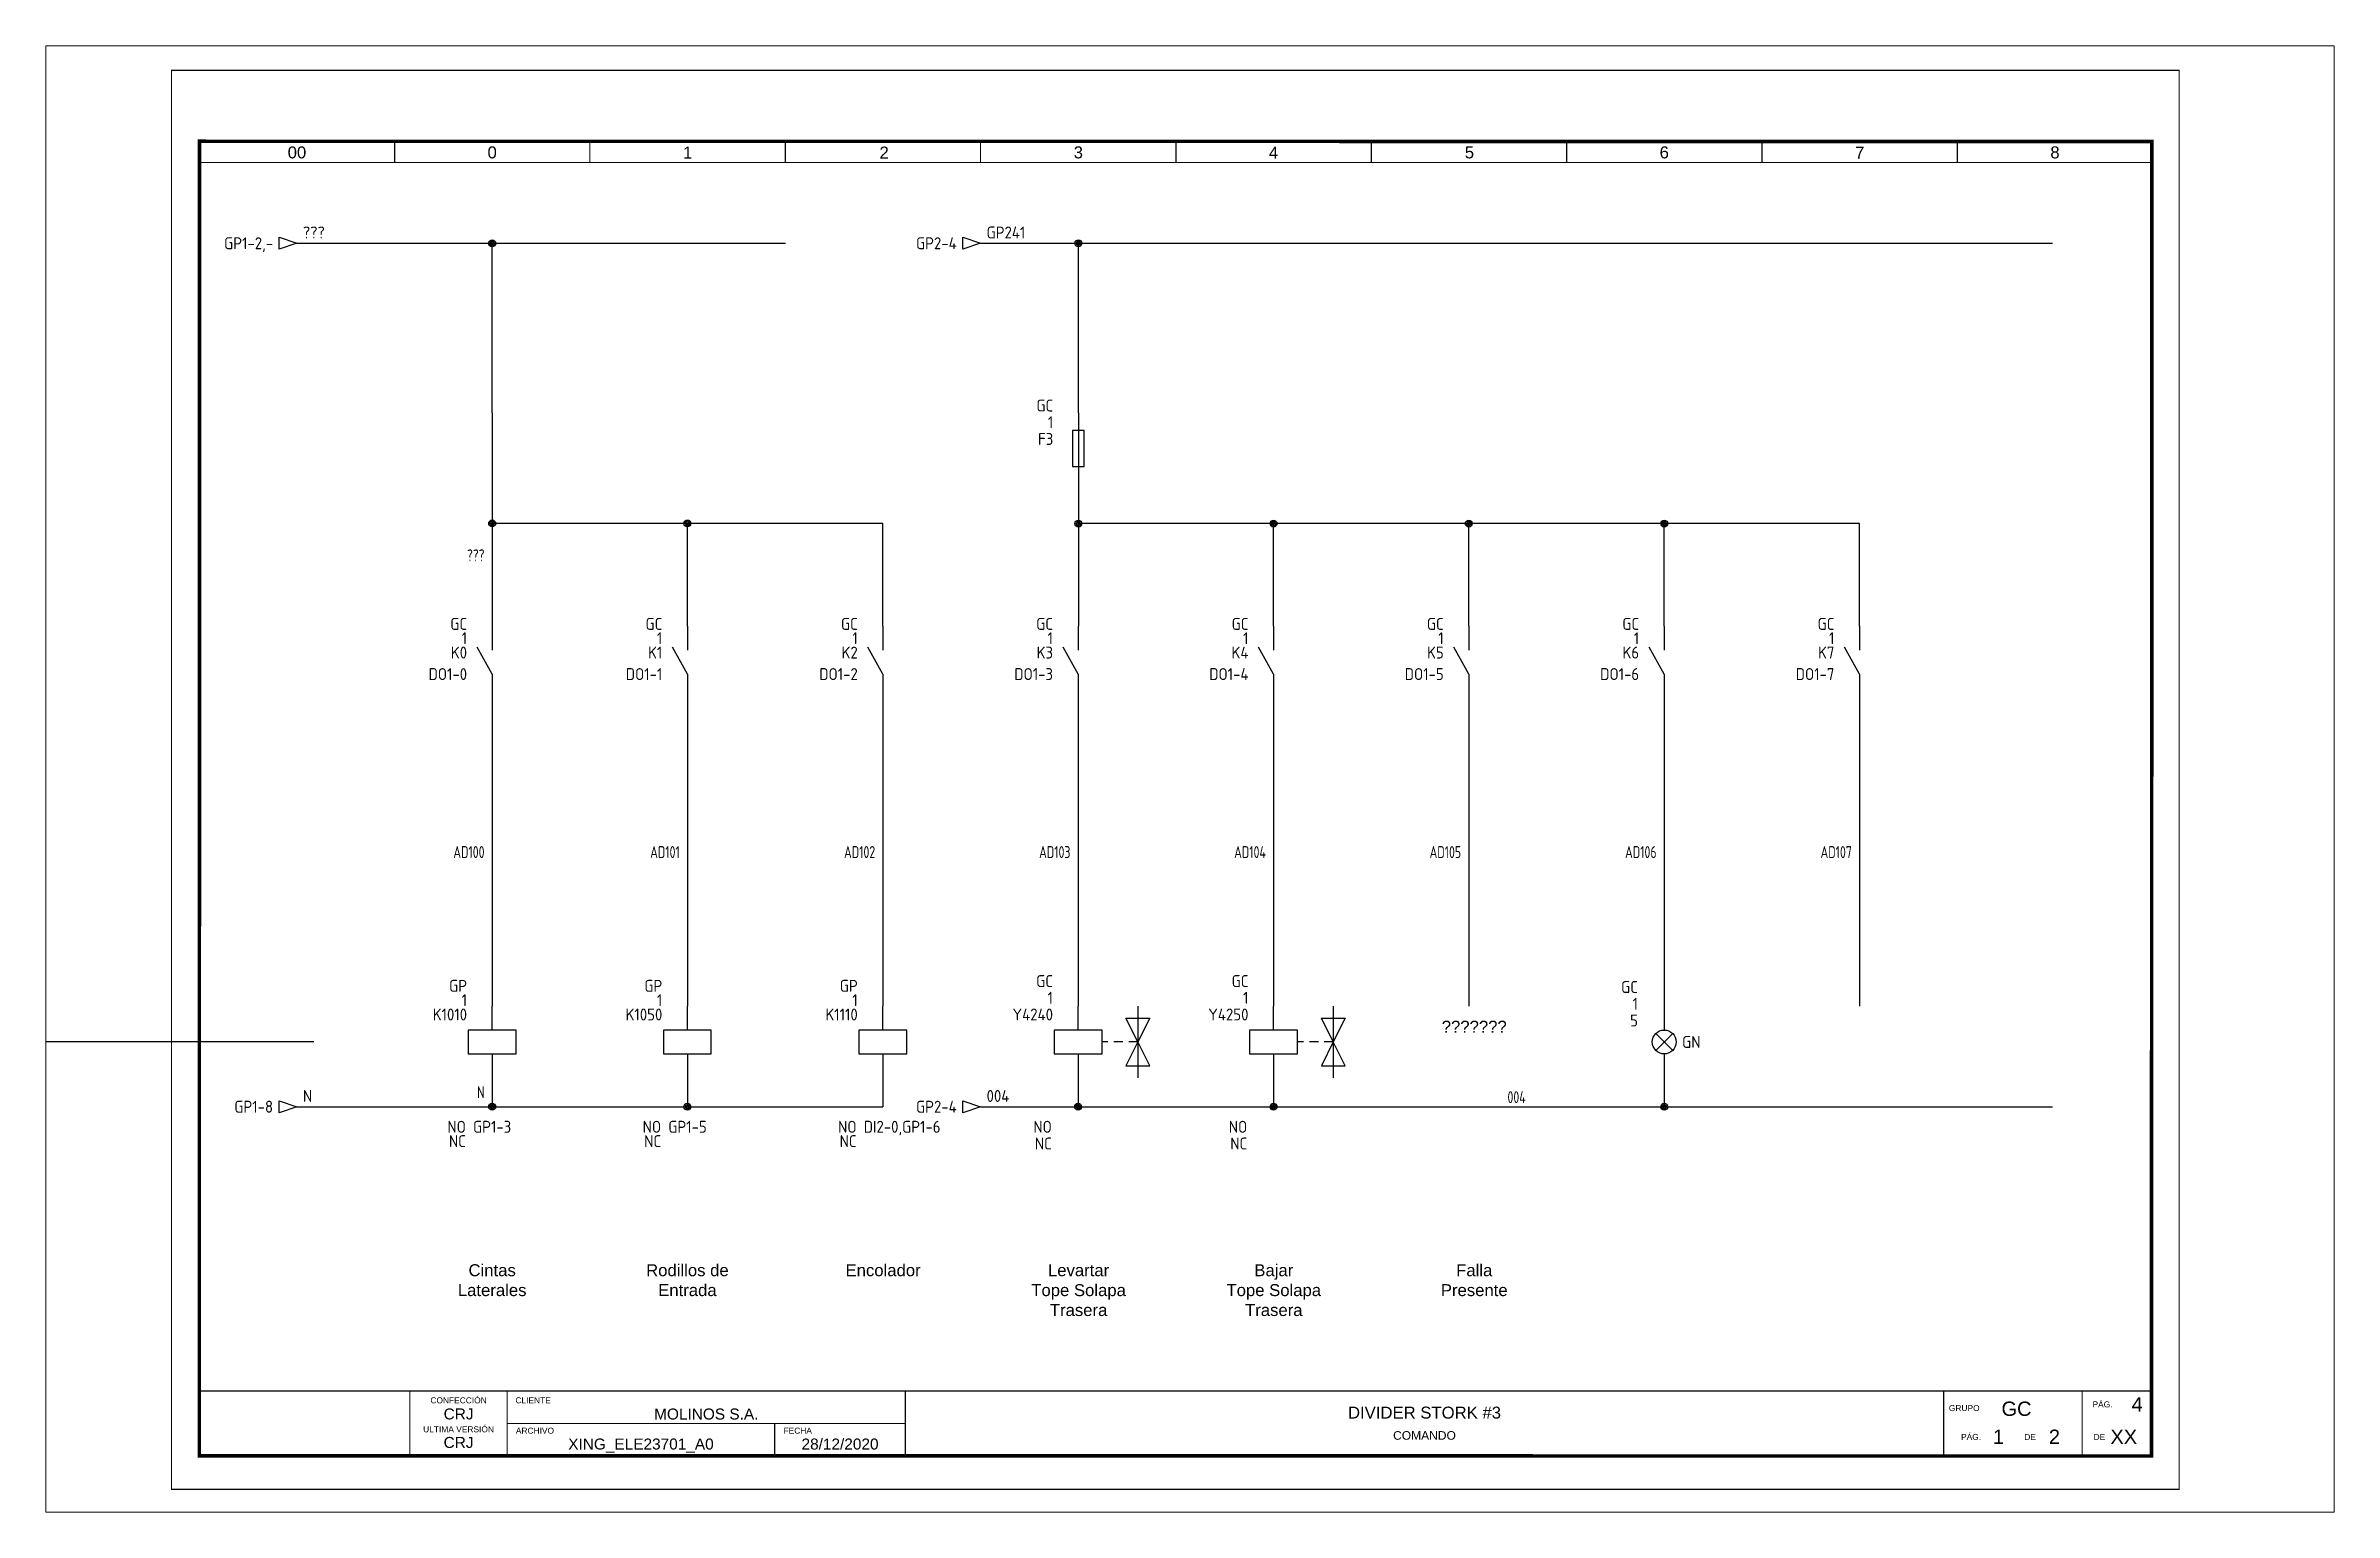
# Paper-space layout 'Layout1' of a CAD drawing. Header units: millimetres. Extents: x -26 to 453, y -5 to 302.
# The model-space entities are those that its viewports show. They can reach past a viewport. Long polylines and large blocks are cut down to what shows.
import ezdxf
from ezdxf.enums import TextEntityAlignment as Align

# ---------------------------------------------------------------- set-up
doc = ezdxf.new("R2010")
doc.units = ezdxf.units.MM
for name, color, linetype in [('BLK_12_THHN', 9, 'Continuous'), ('LOC', 8, 'Continuous'), ('MISC', 7, 'Continuous'), ('ORANGE_25', 30, 'Continuous'), ('RED_15', 1, 'Continuous'), ('SYMS', 7, 'Continuous'), ('TAGS', 150, 'Continuous'), ('WHT_15', 7, 'Continuous'), ('WIREFIXED', 7, 'Continuous'), ('WIRENO', 72, 'Continuous'), ('WIREREF_DEST', 52, 'Continuous'), ('XREF', 7, 'Continuous'), ('XREFCHILD', 134, 'Continuous')]:
    doc.layers.add(name, color=color, linetype=linetype)
doc.layers.add('eProC - L2', color=41, linetype='Continuous', lineweight=20)
doc.layers.add('LBLE_25', color=4, linetype='Continuous', lineweight=25)
doc.styles.get("Standard").update_dxf_attribs({"font": 'arial.ttf'})
doc.styles.add('WD_IEC', font='ISOCP2.shx', dxfattribs={"width": 0.9, "height": 4})
picture_1 = doc.add_image_def('image1.jpg', size_in_pixel=(564, 174))

# ---------------------------------------------------------------- blocks, each defined once
blk = doc.blocks.new('eproc_rotulo_005')
at = {"layer": 'eProC - L2', "color": 0, "lineweight": 5, "const_width": 0.233}
for points in [[(0.12, 297.12), (420.12, 297.12), (420.12, 0.12), (0.12, 0.12), (0.12, 297.12)], [(5.9, 20.72), (414.37, 20.7)], [(49.98, 7.12), (49.98, 20.72)], [(70.35, 7.12), (70.35, 20.72)], [(153.64, 7.04), (153.64, 20.64)], [(70.35, 13.92), (153.64, 13.92)], [(126.3, 7.12), (126.3, 13.92)]]:
    blk.add_lwpolyline(points, dxfattribs=at)
at = {"layer": 'eProC - L2', "color": 0}
blk.add_lwpolyline([(420.12, 0.12), (420.12, 297.12), (0.12, 297.12), (0.12, 0.12), (420.12, 0.12)], dxfattribs=at)
at = {"layer": 'eProC - L2', "color": 0, "lineweight": 40, "const_width": 0.75}
blk.add_lwpolyline([(5.92, 7.13), (414.37, 7.11), (414.4, 282.24), (5.95, 282.27)], close=True, dxfattribs=at)
at = {"layer": 'eProC - L2', "color": 0, "lineweight": 5, "const_width": 0.233}
for points in [[(46.8, 277.83), (5.9, 277.83), (5.9, 282.27), (46.8, 282.27)], [(87.64, 277.83), (46.75, 277.83), (46.75, 282.27), (87.64, 282.27)], [(128.54, 277.83), (87.64, 277.83), (87.64, 282.26), (128.54, 282.26)], [(169.38, 277.83), (128.49, 277.83), (128.49, 282.26), (169.38, 282.26)], [(210.28, 277.82), (169.38, 277.82), (169.38, 282.26), (210.28, 282.26)], [(251.12, 277.82), (210.23, 277.82), (210.23, 282.26), (251.12, 282.26)], [(292.02, 277.82), (251.12, 277.82), (251.12, 282.25), (292.02, 282.25)], [(332.86, 277.82), (291.97, 277.82), (291.97, 282.25), (332.86, 282.25)], [(373.76, 277.83), (332.86, 277.83), (332.86, 282.27), (373.76, 282.27)], [(414.6, 277.83), (373.71, 277.83), (373.71, 282.27), (414.6, 282.27)]]:
    blk.add_lwpolyline(points, close=True, dxfattribs=at)
at = {"layer": 'eProC - L2', "color": 0, "lineweight": 0, "const_width": 0.233}
for points in [[(370.87, 7.1), (370.87, 20.7)], [(399.87, 7.1), (399.87, 20.7)]]:
    blk.add_lwpolyline(points, dxfattribs=at)
at = {"layer": 'eProC - L2', "color": 0, "lineweight": 20, "char_height": 2.5, "attachment_point": 8}
for s, insert in [('{\\fArial|b0|i0|c0|p18;00}', (26.35, 278.66)), ('{\\fArial|b0|i0|c0|p18;0}', (67.19, 278.66)), ('{\\fArial|b0|i0|c0|p18;1}', (108.09, 278.66)), ('{\\fArial|b0|i0|c0|p18;2}', (149.2, 278.66)), ('{\\fArial|b0|i0|c0|p18;3}', (189.83, 278.66)), ('{\\fArial|b0|i0|c0|p18;4}', (230.67, 278.66)), ('{\\fArial|b0|i0|c0|p18;5}', (271.66, 278.66)), ('{\\fArial|b0|i0|c0|p18;6}', (312.41, 278.66)), ('{\\fArial|b0|i0|c0|p18;7}', (353.31, 278.66)), ('{\\fArial|b0|i0|c0|p18;8}', (394.16, 278.66))]:
    blk.add_mtext(s, dxfattribs=dict(at, insert=insert))
at = {"layer": 'eProC - L2', "color": 0, "char_height": 1.2552}
for s, insert, attachment_point in [('{\\fArial|b0|i0|c0|p18;CONFECCIÓN }', (60.16, 18.11), 8), ('{\\fArial|b0|i0|c0|p18;CLIENTE}', (72.05, 18.11), 7), ('{\\fArial|b0|i0|c0|p18;GRUPO}', (371.96, 16.49), 7), ('{\\fArial|b0|i0|c0|p18;PÁG.}', (402.01, 17.26), 7), ('{\\fArial|b0|i0|c0|p18;ULTIMA VERSIÓN}', (60.16, 12.05), 8), ('{\\fArial|b0|i0|c0|p18;ARCHIVO}', (72.15, 11.76), 7), ('{\\fArial|b0|i0|c0|p18;FECHA}', (128.15, 11.76), 7), ('{\\fArial|b0|i0|c0|p18;PÁG.}', (374.51, 10.46), 7), ('{\\fArial|b0|i0|c0|p18;DE}', (387.74, 10.46), 7), ('{\\fArial|b0|i0|c0|p18;DE}', (402.24, 10.46), 7)]:
    blk.add_mtext(s, dxfattribs=dict(at, insert=insert, attachment_point=attachment_point))
at = {"layer": 'eProC - L2', "color": 0}
for tag, p in [('PGRAL', (411.35, 17.92)), ('GR_01', (386.11, 17)), ('PG_01', (382.35, 11.13)), ('PT', (394.05, 11.13)), ('PAGT', (408.55, 11.13))]:
    blk.add_attdef(tag, text='', height=3, dxfattribs=at).set_placement(p, align=Align.MIDDLE_CENTER)
for tag, height, p in [('CONF', 2.31, (60.16, 14.76)), ('CLIENTE', 2.31, (111.99, 14.74)), ('DESC', 2.5, (262.25, 14.94)), ('ULT', 2.31, (60.16, 8.79)), ('ARCH', 2.31, (98.32, 8.46)), ('FECHA', 2.31, (139.97, 8.46)), ('DESC_2', 1.8, (262.25, 10.51))]:
    blk.add_attdef(tag, text='', height=height, dxfattribs=at).set_placement(p, align=Align.CENTER)
at = {"layer": 'eProC - L2', "color": 0, "flags": 9}
blk.add_attdef('WD_TB', (0.12, 0.12), '', height=2.5, dxfattribs=at)
at = {"layer": 'eProC - L2', "color": 0}
image = blk.add_image(picture_1, insert=(5.9, 7.12), size_in_units=(44.08, 13.6), dxfattribs=at)
image.dxf.flags = 7
blk = doc.blocks.new('HA1D3')
blk.add_lwpolyline([(0, 0), (-3.75, -1.25), (-3.75, 1.25)], close=True)
at = {"style": 'WD_IEC'}
blk.add_attdef('XREF', text='', height=2.5, dxfattribs=at).set_placement((-5, 0), align=Align.MIDDLE_RIGHT)
at = {"style": 'WD_IEC', "flags": 1}
blk.add_attdef('SIGCODE', text='', height=1, dxfattribs=at).set_placement((-2.5, 1.8), align=Align.RIGHT)
at = {"style": 'WD_IEC'}
for tag, p, height, flags in [('X1TERM01', (0, 0), 0.32, 1), ('WIRENO', (1.25, 1), 2.5, 8)]:
    blk.add_attdef(tag, p, '', height=height, dxfattribs=dict(at, flags=flags))
blk.add_attdef('DESC1', text='', height=2.5, dxfattribs=at).set_placement((1.25, -1), align=Align.TOP_LEFT)
blk = doc.blocks.new('WDDOT')
for radius in [0.72, 0.449, 0.223]:
    blk.add_circle((0, 0), radius)
blk = doc.blocks.new('VCR21')
for p, q in [((0, 7.5), (0, 2.5)), ((0, -2.5), (-3.12, 3.12)), ((0, -2.5), (0, -7.5))]:
    blk.add_line(p, q)
at = {"style": 'WD_IEC'}
for tag, p in [('INST', (-5.25, 6.75)), ('LOC', (-5.25, 3.75)), ('TAG2', (-5.25, 0.75)), ('DESC1', (-5.25, -6.75)), ('XREF', (-5.25, -3.75)), ('DESC2', (-5.25, -9.75)), ('DESC3', (-5.25, -12.75))]:
    blk.add_attdef(tag, text='', height=2.5, dxfattribs=at).set_placement(p, align=Align.RIGHT)
blk.add_attdef('TERM01', text='', height=2, rotation=90, dxfattribs=at).set_placement((-1, 7.5), align=Align.RIGHT)
at = {"style": 'WD_IEC', "flags": 1}
for tag, p, height in [('X2TERM01', (0, 7.5), 0.32), ('X4LINK', (-2.75, 0), 0.32), ('X1LINK', (-0.5, 0), 0.32), ('CONTACT', (4, -3.5), 1), ('FAMILY', (4, -5), 1), ('COMMON', (5.25, -4.75), 1), ('X8TERM02', (0, -7.5), 0.32)]:
    blk.add_attdef(tag, p, '', height=height, dxfattribs=at)
at = {"style": 'WD_IEC'}
blk.add_attdef('TERM02', (-1, -7.5), '', height=2, rotation=90, dxfattribs=at)
blk = doc.blocks.new('VFU1')
blk.add_line((0, 7.5), (0, -7.5))
blk.add_lwpolyline([(-1.25, 3.75), (-1.25, -3.75), (1.25, -3.75), (1.25, 3.75)], close=True)
at = {"style": 'WD_IEC'}
for tag, p in [('INST', (-5.25, 7.75)), ('LOC', (-5.25, 4.25)), ('TAG1', (-5.25, 0.75)), ('RATING1', (-5.25, -3.75)), ('DESC1', (-5.25, -11.6)), ('XREF', (-5.25, -7.75)), ('DESC2', (-5.25, -15.1)), ('DESC3', (-5.25, -18.6))]:
    blk.add_attdef(tag, text='', height=2.5, dxfattribs=at).set_placement(p, align=Align.RIGHT)
blk.add_attdef('TERM01', text='', height=2, rotation=90, dxfattribs=at).set_placement((-1, 7.5), align=Align.RIGHT)
at = {"style": 'WD_IEC', "flags": 1}
for tag, p, height in [('X2TERM01', (0, 7.5), 0.32), ('MFG', (2.75, 6.5), 1.5), ('CAT', (2.75, 4), 1.5), ('X4LINK', (-1.25, 0), 0.32), ('X1LINK', (1.25, 0), 0.32), ('ASSYCODE', (2.25, -4), 1), ('FAMILY', (2.25, -5.5), 1), ('X8TERM02', (0, -7.5), 0.32), ('CATDESC', (2.25, -7), 1)]:
    blk.add_attdef(tag, p, '', height=height, dxfattribs=at)
at = {"style": 'WD_IEC'}
blk.add_attdef('TERM02', (-1, -7.5), '', height=2, rotation=90, dxfattribs=at)
blk = doc.blocks.new('WD_WNV')
at = {"linetype": 'Continuous', "style": 'WD_IEC', "width": 0.8}
blk.add_attdef('WIRENO', text='', height=2.5, dxfattribs=at).set_placement((-1.6, 0), align=Align.MIDDLE_RIGHT)
at = {"style": 'WD_IEC', "flags": 1}
for tag, p in [('W08USER', (-1, 0.375)), ('W04USER', (-1, 0.875)), ('W05USER', (-1, 0.75)), ('W09USER', (-1, 0.25)), ('W03USER', (-1, 1)), ('W06USER', (-1, 0.625)), ('W07USER', (-1, 0.5)), ('W02USER', (-1, 1.125)), ('W01USER', (-1, 1.25)), ('W10USER', (-1, 0.125))]:
    blk.add_attdef(tag, text='', height=0.08, dxfattribs=at).set_placement(p, align=Align.CENTER)
blk = doc.blocks.new('VMS1')
for p, q in [((0, 2.5), (0, 7.5)), ((0, -2.5), (0, -7.5))]:
    blk.add_line(p, q)
blk.add_lwpolyline([(-5, 2.5), (-5, -2.5), (5, -2.5), (5, 2.5)], close=True)
at = {"style": 'WD_IEC'}
for tag, p in [('INST', (-5.25, 10.5)), ('LOC', (-5.25, 7.5)), ('TAG1', (-5.25, 4.5)), ('DESC1', (-5.25, -6.85)), ('DESC2', (-5.25, -9.85)), ('DESC3', (-5.25, -12.85))]:
    blk.add_attdef(tag, text='', height=2.5, dxfattribs=at).set_placement(p, align=Align.RIGHT)
blk.add_attdef('TERM01', text='', height=2, rotation=90, dxfattribs=at).set_placement((-1, 7.5), align=Align.RIGHT)
at = {"style": 'WD_IEC', "flags": 1}
for tag, p, height in [('X2TERM01', (0, 7.5), 0.32), ('X4LINK', (-5, 0), 0.32), ('X1LINK', (5, 0), 0.32), ('ASSYCODE', (1, -4), 1), ('FAMILY', (1, -5.5), 1), ('X8TERM02', (0, -7.5), 0.32), ('CATDESC', (1, -7), 1)]:
    blk.add_attdef(tag, p, '', height=height, dxfattribs=at)
at = {"style": 'WD_IEC', "flags": 9}
for tag, p in [('MFG', (-6, 1)), ('CAT', (-6, -1.5))]:
    blk.add_attdef(tag, text='', height=1.5, dxfattribs=at).set_placement(p, align=Align.RIGHT)
at = {"style": 'WD_IEC'}
blk.add_attdef('TERM02', (-1, -7.5), '', height=2, rotation=90, dxfattribs=at)
at = {"lineweight": 9, "style": 'WD_IEC'}
for tag, p in [('NO', (-5.5, -16.5)), ('NC', (-5.5, -19.5))]:
    blk.add_attdef(tag, text='', height=2.5, dxfattribs=at).set_placement(p, align=Align.TOP_RIGHT)
for tag, p in [('XREFNO', (-4, -16.5)), ('XREFNC', (-4, -19.5))]:
    blk.add_attdef(tag, text='', height=2.5, dxfattribs=at).set_placement(p, align=Align.TOP_LEFT)
blk = doc.blocks.new('WD_WNH')
at = {"linetype": 'Continuous', "style": 'WD_IEC', "width": 0.8}
blk.add_attdef('WIRENO', text='', height=2.5, dxfattribs=at).set_placement((0, 0.75), align=Align.CENTER)
at = {"style": 'WD_IEC', "flags": 1}
for tag, p in [('W08USER', (0, 0.375)), ('W04USER', (0, 0.875)), ('W05USER', (0, 0.75)), ('W09USER', (0, 0.25)), ('W03USER', (0, 1)), ('W06USER', (0, 0.625)), ('W07USER', (0, 0.5)), ('W02USER', (0, 1.125)), ('W01USER', (0, 1.25)), ('W10USER', (0, 0.125))]:
    blk.add_attdef(tag, text='', height=0.08, dxfattribs=at).set_placement(p, align=Align.CENTER)
blk = doc.blocks.new('VLT1G')
for p, q in [((0, 7.5), (0, 2.5)), ((-1.77, -1.77), (1.77, 1.77)), ((1.77, -1.77), (-1.77, 1.77)), ((0, -2.5), (0, -7.5))]:
    blk.add_line(p, q)
blk.add_circle((0, 0), 2.5)
at = {"style": 'WD_IEC'}
for tag, p in [('INST', (-5.5, 10.25)), ('TAG1', (-5.5, 3.25)), ('LOC', (-5.5, 6.75)), ('DESC1', (-5.5, -6.35)), ('DESC2', (-5.5, -9.85)), ('DESC3', (-5.5, -13.35))]:
    blk.add_attdef(tag, text='', height=2.5, dxfattribs=at).set_placement(p, align=Align.RIGHT)
blk.add_attdef('TERM01', text='', height=2, rotation=90, dxfattribs=at).set_placement((-1, 7.5), align=Align.RIGHT)
at = {"style": 'WD_IEC', "flags": 1}
for tag, p, height in [('X2TERM01', (0, 7.5), 0.32), ('X4LINK', (-3, 0), 0.32), ('X1LINK', (3, 0), 0.32), ('ASSYCODE', (1, -4), 1), ('FAMILY', (1, -5.5), 1), ('X8TERM02', (0, -7.5), 0.32), ('CATDESC', (1, -7), 1)]:
    blk.add_attdef(tag, p, '', height=height, dxfattribs=at)
at = {"style": 'WD_IEC', "flags": 9}
for tag, p in [('MFG', (-6, -0.25)), ('CAT', (-6, -2.75))]:
    blk.add_attdef(tag, text='', height=1.5, dxfattribs=at).set_placement(p, align=Align.RIGHT)
at = {"style": 'WD_IEC'}
blk.add_attdef('TERM02', (-1, -7.5), '', height=2, rotation=90, dxfattribs=at)
at = {"lineweight": 13, "style": 'WD_IEC'}
blk.add_attdef('COLOR', text='', height=2.5, dxfattribs=at).set_placement((3.75, 0), align=Align.MIDDLE_LEFT)
at = {"lineweight": 15, "style": 'WD_IEC'}
for tag, p in [('WDTAGALT', (-5.5, -21)), ('XREF', (-5.5, -18))]:
    blk.add_attdef(tag, text='', height=2.5, dxfattribs=at).set_placement(p, align=Align.RIGHT)
blk = doc.blocks.new('VSV1')
for p, q in [((0, 2.5), (0, 7.5)), ((12.5, 0), (10, 5)), ((10, 5), (15, 5)), ((12.5, 7.5), (12.5, -7.5)), ((15, 5), (12.5, 0)), ((6.25, 0), (5, 0)), ((9.38, 0), (7.5, 0)), ((12.5, 0), (10, -5)), ((12.5, 0), (10.62, 0)), ((15, -5), (12.5, 0)), ((0, -2.5), (0, -7.5)), ((10, -5), (15, -5))]:
    blk.add_line(p, q)
blk.add_lwpolyline([(-5, 2.5), (-5, -2.5), (5, -2.5), (5, 2.5)], close=True)
at = {"style": 'WD_IEC'}
for tag, p in [('INST', (-5.25, 11.5)), ('LOC', (-5.25, 8)), ('TAG1', (-5.25, 4.5)), ('DESC1', (-5.25, -6.85)), ('DESC2', (-5.25, -10.35)), ('DESC3', (-5.25, -13.85))]:
    blk.add_attdef(tag, text='', height=2.5, dxfattribs=at).set_placement(p, align=Align.RIGHT)
blk.add_attdef('TERM01', text='', height=2, rotation=90, dxfattribs=at).set_placement((-1, 7.5), align=Align.RIGHT)
at = {"style": 'WD_IEC', "flags": 1}
for tag, p, height in [('X2TERM01', (0, 7.5), 0.32), ('X4LINK', (-5, 0), 0.32), ('X1LINK', (12.5, 0), 0.32), ('ASSYCODE', (1, -4), 1), ('FAMILY', (1, -5.5), 1), ('X8TERM02', (0, -7.5), 0.32), ('CATDESC', (1, -7), 1)]:
    blk.add_attdef(tag, p, '', height=height, dxfattribs=at)
at = {"style": 'WD_IEC', "flags": 9}
for tag, p in [('MFG', (-6, 1)), ('CAT', (-6, -1.5))]:
    blk.add_attdef(tag, text='', height=1.5, dxfattribs=at).set_placement(p, align=Align.RIGHT)
at = {"style": 'WD_IEC'}
blk.add_attdef('TERM02', (-1, -7.5), '', height=2, rotation=90, dxfattribs=at)
at = {"lineweight": 9, "style": 'WD_IEC'}
for tag, p in [('NO', (-5.5, -16.5)), ('NC', (-5.5, -20))]:
    blk.add_attdef(tag, text='', height=2.5, dxfattribs=at).set_placement(p, align=Align.TOP_RIGHT)
for tag, p in [('XREFNO', (-4, -16.5)), ('XREFNC', (-4, -20)), ('WDTAGALT', (-3.88, -23.13))]:
    blk.add_attdef(tag, text='', height=2.5, dxfattribs=at).set_placement(p, align=Align.TOP_LEFT)

msp = doc.modelspace()

# ---------------------------------------------------------------- linework, layer by layer
at = {"layer": 'BLK_12_THHN'}
msp.add_line((414.6, 277.83), (414.59, 20.7), dxfattribs=at)
at = {"layer": 'LBLE_25'}
for p, q in [((67.19, 86.26), (67.19, 80.21)), ((108.04, 86.26), (108.04, 80.21)), ((148.93, 86.26), (148.93, 80.21)), ((26.35, 80.21), (148.93, 80.21))]:
    msp.add_line(p, q, dxfattribs=at)
at = {"layer": 'ORANGE_25'}
for p, q in [((26.35, 260.93), (128.54, 260.93)), ((67.19, 225.46), (67.19, 260.93)), ((67.19, 225.46), (67.19, 180.76)), ((148.93, 202.28), (67.19, 202.28)), ((108.04, 180.76), (108.04, 202.28)), ((148.93, 180.76), (148.93, 202.28)), ((67.19, 165.76), (67.19, 101.26)), ((108.04, 165.76), (108.04, 101.26)), ((148.93, 165.76), (148.93, 101.26))]:
    msp.add_line(p, q, dxfattribs=at)
at = {"layer": 'RED_15'}
for p, q in [((169.38, 260.93), (393.67, 260.93)), ((189.83, 225.46), (189.83, 260.92)), ((189.83, 210.46), (189.83, 180.76)), ((353.26, 202.27), (189.83, 202.27)), ((230.67, 180.76), (230.67, 202.27)), ((271.52, 180.76), (271.52, 202.27)), ((312.41, 180.76), (312.41, 202.27)), ((353.26, 180.76), (353.26, 202.27)), ((189.78, 165.76), (189.78, 101.26)), ((230.67, 165.76), (230.67, 101.26)), ((271.52, 165.76), (271.52, 101.25)), ((312.41, 165.76), (312.41, 101.26)), ((353.26, 165.76), (353.26, 101.24)), ((29.85, 93.76), (-31.04, 93.76))]:
    msp.add_line(p, q, dxfattribs=at)
at = {"layer": 'WHT_15'}
for p, q in [((189.78, 86.26), (189.78, 80.21)), ((230.67, 86.26), (230.67, 80.21)), ((312.41, 86.26), (312.41, 80.21)), ((169.38, 80.21), (393.67, 80.21))]:
    msp.add_line(p, q, dxfattribs=at)

# ---------------------------------------------------------------- block references
ref = msp.add_blockref('eproc_rotulo_005', (0, 0))
ref.add_attrib('PAGT', 'XX', dxfattribs={"layer": 'eProC - L2', "height": 3}).set_placement((408.55, 11.13), align=Align.MIDDLE_CENTER)
ref.add_attrib('PGRAL', '4', dxfattribs={"layer": 'eProC - L2', "height": 3}).set_placement((411.35, 17.92), align=Align.MIDDLE_CENTER)
ref.add_attrib('PT', '2', dxfattribs={"layer": 'eProC - L2', "height": 3}).set_placement((394.05, 11.13), align=Align.MIDDLE_CENTER)
ref.add_attrib('GR_01', 'GC', dxfattribs={"layer": 'eProC - L2', "height": 3}).set_placement((386.11, 17), align=Align.MIDDLE_CENTER)
ref.add_attrib('PG_01', '1', dxfattribs={"layer": 'eProC - L2', "height": 3}).set_placement((382.35, 11.13), align=Align.MIDDLE_CENTER)
ref.add_attrib('FECHA', '28/12/2020', dxfattribs={"layer": 'eProC - L2', "height": 2.305}).set_placement((139.97, 8.46), align=Align.CENTER)
ref.add_attrib('CLIENTE', 'MOLINOS S.A.', dxfattribs={"layer": 'eProC - L2', "height": 2.3051}).set_placement((111.99, 14.74), align=Align.CENTER)
ref.add_attrib('CONF', 'CRJ', dxfattribs={"layer": 'eProC - L2', "height": 2.305}).set_placement((60.16, 14.76), align=Align.CENTER)
ref.add_attrib('ULT', 'CRJ', dxfattribs={"layer": 'eProC - L2', "height": 2.305}).set_placement((60.16, 8.79), align=Align.CENTER)
ref.add_attrib('DESC', 'DIVIDER STORK #3', dxfattribs={"layer": 'eProC - L2', "height": 2.5}).set_placement((262.25, 14.94), align=Align.CENTER)
ref.add_attrib('DESC_2', 'COMANDO', dxfattribs={"layer": 'eProC - L2', "height": 1.8}).set_placement((262.25, 10.51), align=Align.CENTER)
ref.add_attrib('ARCH', 'XING_ELE23701_A0', dxfattribs={"layer": 'eProC - L2', "height": 2.3051}).set_placement((98.32, 8.46), align=Align.CENTER)
at = {"layer": 'SYMS'}
ref = msp.add_blockref('HA1D3', (26.35, 260.93), dxfattribs=at)
ref.add_attrib('XREF', 'GP1-2,-', dxfattribs={"layer": 'XREF', "height": 2.5, "style": 'WD_IEC'}).set_placement((21.35, 260.93), align=Align.MIDDLE_RIGHT)
ref.add_attrib('WIRENO', '???', (27.6, 261.93), dxfattribs={"layer": 'WIREREF_DEST', "height": 2.5, "style": 'WD_IEC', "flags": 8})
ref = msp.add_blockref('HA1D3', (169.38, 260.93), dxfattribs=at)
ref.add_attrib('XREF', 'GP2-4', dxfattribs={"layer": 'XREF', "height": 2.5, "style": 'WD_IEC'}).set_placement((164.38, 260.93), align=Align.MIDDLE_RIGHT)
ref.add_attrib('WIRENO', 'GP241', (170.63, 261.93), dxfattribs={"layer": 'WIREREF_DEST', "height": 2.5, "style": 'WD_IEC', "flags": 8})
for p in [(67.19, 260.93), (189.83, 260.92), (67.19, 202.28), (108.04, 202.28), (189.83, 202.27), (230.67, 202.27), (271.52, 202.27), (312.41, 202.27), (67.19, 80.21), (108.04, 80.21), (189.78, 80.21), (230.67, 80.21), (312.41, 80.21)]:
    msp.add_blockref('WDDOT', p, dxfattribs=at)
ref = msp.add_blockref('VFU1', (189.83, 217.96), dxfattribs=at)
ref.add_attrib('LOC', '1', dxfattribs={"layer": 'LOC', "height": 2.5, "style": 'WD_IEC'}).set_placement((184.58, 222.21), align=Align.RIGHT)
ref.add_attrib('INST', 'GC', dxfattribs={"layer": 'LOC', "height": 2.5, "style": 'WD_IEC'}).set_placement((184.58, 225.71), align=Align.RIGHT)
ref.add_attrib('TAG1', 'F3', dxfattribs={"layer": 'TAGS', "height": 2.5, "style": 'WD_IEC'}).set_placement((184.58, 218.71), align=Align.RIGHT)
ref = msp.add_blockref('VCR21', (67.19, 173.26), dxfattribs=at)
ref.add_attrib('XREF', 'DO1-0', dxfattribs={"layer": 'XREFCHILD', "height": 2.5, "style": 'WD_IEC'}).set_placement((61.94, 169.51), align=Align.RIGHT)
ref.add_attrib('LOC', '1', dxfattribs={"layer": 'LOC', "height": 2.5, "style": 'WD_IEC'}).set_placement((61.94, 177.01), align=Align.RIGHT)
ref.add_attrib('INST', 'GC', dxfattribs={"layer": 'LOC', "height": 2.5, "style": 'WD_IEC'}).set_placement((61.94, 180.01), align=Align.RIGHT)
ref.add_attrib('TAG2', 'K0', dxfattribs={"layer": 'TAGS', "height": 2.5, "style": 'WD_IEC'}).set_placement((61.94, 174.01), align=Align.RIGHT)
ref = msp.add_blockref('VCR21', (108.04, 173.26), dxfattribs=at)
ref.add_attrib('XREF', 'DO1-1', dxfattribs={"layer": 'XREFCHILD', "height": 2.5, "style": 'WD_IEC'}).set_placement((102.79, 169.51), align=Align.RIGHT)
ref.add_attrib('LOC', '1', dxfattribs={"layer": 'LOC', "height": 2.5, "style": 'WD_IEC'}).set_placement((102.79, 177.01), align=Align.RIGHT)
ref.add_attrib('INST', 'GC', dxfattribs={"layer": 'LOC', "height": 2.5, "style": 'WD_IEC'}).set_placement((102.79, 180.01), align=Align.RIGHT)
ref.add_attrib('TAG2', 'K1', dxfattribs={"layer": 'TAGS', "height": 2.5, "style": 'WD_IEC'}).set_placement((102.79, 174.01), align=Align.RIGHT)
ref = msp.add_blockref('VCR21', (148.93, 173.26), dxfattribs=at)
ref.add_attrib('XREF', 'DO1-2', dxfattribs={"layer": 'XREFCHILD', "height": 2.5, "style": 'WD_IEC'}).set_placement((143.68, 169.51), align=Align.RIGHT)
ref.add_attrib('LOC', '1', dxfattribs={"layer": 'LOC', "height": 2.5, "style": 'WD_IEC'}).set_placement((143.68, 177.01), align=Align.RIGHT)
ref.add_attrib('INST', 'GC', dxfattribs={"layer": 'LOC', "height": 2.5, "style": 'WD_IEC'}).set_placement((143.68, 180.01), align=Align.RIGHT)
ref.add_attrib('TAG2', 'K2', dxfattribs={"layer": 'TAGS', "height": 2.5, "style": 'WD_IEC'}).set_placement((143.68, 174.01), align=Align.RIGHT)
ref = msp.add_blockref('VCR21', (189.78, 173.26), dxfattribs=at)
ref.add_attrib('XREF', 'DO1-3', dxfattribs={"layer": 'XREFCHILD', "height": 2.5, "style": 'WD_IEC'}).set_placement((184.53, 169.51), align=Align.RIGHT)
ref.add_attrib('LOC', '1', dxfattribs={"layer": 'LOC', "height": 2.5, "style": 'WD_IEC'}).set_placement((184.53, 177.01), align=Align.RIGHT)
ref.add_attrib('INST', 'GC', dxfattribs={"layer": 'LOC', "height": 2.5, "style": 'WD_IEC'}).set_placement((184.53, 180.01), align=Align.RIGHT)
ref.add_attrib('TAG2', 'K3', dxfattribs={"layer": 'TAGS', "height": 2.5, "style": 'WD_IEC'}).set_placement((184.53, 174.01), align=Align.RIGHT)
ref = msp.add_blockref('VCR21', (230.67, 173.26), dxfattribs=at)
ref.add_attrib('XREF', 'DO1-4', dxfattribs={"layer": 'XREFCHILD', "height": 2.5, "style": 'WD_IEC'}).set_placement((225.42, 169.51), align=Align.RIGHT)
ref.add_attrib('LOC', '1', dxfattribs={"layer": 'LOC', "height": 2.5, "style": 'WD_IEC'}).set_placement((225.42, 177.01), align=Align.RIGHT)
ref.add_attrib('INST', 'GC', dxfattribs={"layer": 'LOC', "height": 2.5, "style": 'WD_IEC'}).set_placement((225.42, 180.01), align=Align.RIGHT)
ref.add_attrib('TAG2', 'K4', dxfattribs={"layer": 'TAGS', "height": 2.5, "style": 'WD_IEC'}).set_placement((225.42, 174.01), align=Align.RIGHT)
ref = msp.add_blockref('VCR21', (271.52, 173.26), dxfattribs=at)
ref.add_attrib('XREF', 'DO1-5', dxfattribs={"layer": 'XREFCHILD', "height": 2.5, "style": 'WD_IEC'}).set_placement((266.27, 169.51), align=Align.RIGHT)
ref.add_attrib('LOC', '1', dxfattribs={"layer": 'LOC', "height": 2.5, "style": 'WD_IEC'}).set_placement((266.27, 177.01), align=Align.RIGHT)
ref.add_attrib('INST', 'GC', dxfattribs={"layer": 'LOC', "height": 2.5, "style": 'WD_IEC'}).set_placement((266.27, 180.01), align=Align.RIGHT)
ref.add_attrib('TAG2', 'K5', dxfattribs={"layer": 'TAGS', "height": 2.5, "style": 'WD_IEC'}).set_placement((266.27, 174.01), align=Align.RIGHT)
ref = msp.add_blockref('VCR21', (312.41, 173.26), dxfattribs=at)
ref.add_attrib('XREF', 'DO1-6', dxfattribs={"layer": 'XREFCHILD', "height": 2.5, "style": 'WD_IEC'}).set_placement((307.16, 169.51), align=Align.RIGHT)
ref.add_attrib('LOC', '1', dxfattribs={"layer": 'LOC', "height": 2.5, "style": 'WD_IEC'}).set_placement((307.16, 177.01), align=Align.RIGHT)
ref.add_attrib('INST', 'GC', dxfattribs={"layer": 'LOC', "height": 2.5, "style": 'WD_IEC'}).set_placement((307.16, 180.01), align=Align.RIGHT)
ref.add_attrib('TAG2', 'K6', dxfattribs={"layer": 'TAGS', "height": 2.5, "style": 'WD_IEC'}).set_placement((307.16, 174.01), align=Align.RIGHT)
ref = msp.add_blockref('VCR21', (353.26, 173.26), dxfattribs=at)
ref.add_attrib('XREF', 'DO1-7', dxfattribs={"layer": 'XREFCHILD', "height": 2.5, "style": 'WD_IEC'}).set_placement((348.01, 169.51), align=Align.RIGHT)
ref.add_attrib('LOC', '1', dxfattribs={"layer": 'LOC', "height": 2.5, "style": 'WD_IEC'}).set_placement((348.01, 177.01), align=Align.RIGHT)
ref.add_attrib('INST', 'GC', dxfattribs={"layer": 'LOC', "height": 2.5, "style": 'WD_IEC'}).set_placement((348.01, 180.01), align=Align.RIGHT)
ref.add_attrib('TAG2', 'K7', dxfattribs={"layer": 'TAGS', "height": 2.5, "style": 'WD_IEC'}).set_placement((348.01, 174.01), align=Align.RIGHT)
ref = msp.add_blockref('VMS1', (67.19, 93.76), dxfattribs=at)
ref.add_attrib('NC', 'NC', dxfattribs={"layer": 'MISC', "lineweight": 9, "height": 2.5, "style": 'WD_IEC'}).set_placement((61.69, 74.26), align=Align.TOP_RIGHT)
ref.add_attrib('XREFNO', 'GP1-3', dxfattribs={"layer": 'XREF', "lineweight": 9, "height": 2.5, "style": 'WD_IEC'}).set_placement((63.19, 77.26), align=Align.TOP_LEFT)
ref.add_attrib('NO', 'NO', dxfattribs={"layer": 'MISC', "lineweight": 9, "height": 2.5, "style": 'WD_IEC'}).set_placement((61.69, 77.26), align=Align.TOP_RIGHT)
ref.add_attrib('LOC', '1', dxfattribs={"layer": 'LOC', "height": 2.5, "style": 'WD_IEC'}).set_placement((61.94, 101.26), align=Align.RIGHT)
ref.add_attrib('INST', 'GP', dxfattribs={"layer": 'LOC', "height": 2.5, "style": 'WD_IEC'}).set_placement((61.94, 104.26), align=Align.RIGHT)
ref.add_attrib('TAG1', 'K1010', dxfattribs={"layer": 'TAGS', "height": 2.5, "style": 'WD_IEC'}).set_placement((61.94, 98.26), align=Align.RIGHT)
ref = msp.add_blockref('VMS1', (108.04, 93.76), dxfattribs=at)
ref.add_attrib('NC', 'NC', dxfattribs={"layer": 'MISC', "lineweight": 9, "height": 2.5, "style": 'WD_IEC'}).set_placement((102.54, 74.26), align=Align.TOP_RIGHT)
ref.add_attrib('XREFNO', 'GP1-5', dxfattribs={"layer": 'XREF', "lineweight": 9, "height": 2.5, "style": 'WD_IEC'}).set_placement((104.04, 77.26), align=Align.TOP_LEFT)
ref.add_attrib('NO', 'NO', dxfattribs={"layer": 'MISC', "lineweight": 9, "height": 2.5, "style": 'WD_IEC'}).set_placement((102.54, 77.26), align=Align.TOP_RIGHT)
ref.add_attrib('LOC', '1', dxfattribs={"layer": 'LOC', "height": 2.5, "style": 'WD_IEC'}).set_placement((102.79, 101.26), align=Align.RIGHT)
ref.add_attrib('INST', 'GP', dxfattribs={"layer": 'LOC', "height": 2.5, "style": 'WD_IEC'}).set_placement((102.79, 104.26), align=Align.RIGHT)
ref.add_attrib('TAG1', 'K1050', dxfattribs={"layer": 'TAGS', "height": 2.5, "style": 'WD_IEC'}).set_placement((102.79, 98.26), align=Align.RIGHT)
ref = msp.add_blockref('VMS1', (148.93, 93.76), dxfattribs=at)
ref.add_attrib('NC', 'NC', dxfattribs={"layer": 'MISC', "lineweight": 9, "height": 2.5, "style": 'WD_IEC'}).set_placement((143.43, 74.26), align=Align.TOP_RIGHT)
ref.add_attrib('XREFNO', 'DI2-0,GP1-6', dxfattribs={"layer": 'XREF', "lineweight": 9, "height": 2.5, "style": 'WD_IEC'}).set_placement((144.93, 77.26), align=Align.TOP_LEFT)
ref.add_attrib('NO', 'NO', dxfattribs={"layer": 'MISC', "lineweight": 9, "height": 2.5, "style": 'WD_IEC'}).set_placement((143.43, 77.26), align=Align.TOP_RIGHT)
ref.add_attrib('LOC', '1', dxfattribs={"layer": 'LOC', "height": 2.5, "style": 'WD_IEC'}).set_placement((143.68, 101.26), align=Align.RIGHT)
ref.add_attrib('INST', 'GP', dxfattribs={"layer": 'LOC', "height": 2.5, "style": 'WD_IEC'}).set_placement((143.68, 104.26), align=Align.RIGHT)
ref.add_attrib('TAG1', 'K1110', dxfattribs={"layer": 'TAGS', "height": 2.5, "style": 'WD_IEC'}).set_placement((143.68, 98.26), align=Align.RIGHT)
ref = msp.add_blockref('VSV1', (189.78, 93.76), dxfattribs=at)
ref.add_attrib('NC', 'NC', dxfattribs={"layer": 'MISC', "lineweight": 9, "height": 2.5, "style": 'WD_IEC'}).set_placement((184.28, 73.76), align=Align.TOP_RIGHT)
ref.add_attrib('NO', 'NO', dxfattribs={"layer": 'MISC', "lineweight": 9, "height": 2.5, "style": 'WD_IEC'}).set_placement((184.28, 77.26), align=Align.TOP_RIGHT)
ref.add_attrib('LOC', '1', dxfattribs={"layer": 'LOC', "height": 2.5, "style": 'WD_IEC'}).set_placement((184.53, 101.76), align=Align.RIGHT)
ref.add_attrib('INST', 'GC', dxfattribs={"layer": 'LOC', "height": 2.5, "style": 'WD_IEC'}).set_placement((184.53, 105.26), align=Align.RIGHT)
ref.add_attrib('TAG1', 'Y4240', dxfattribs={"layer": 'TAGS', "height": 2.5, "style": 'WD_IEC'}).set_placement((184.53, 98.26), align=Align.RIGHT)
ref = msp.add_blockref('VSV1', (230.67, 93.76), dxfattribs=at)
ref.add_attrib('NC', 'NC', dxfattribs={"layer": 'MISC', "lineweight": 9, "height": 2.5, "style": 'WD_IEC'}).set_placement((225.17, 73.76), align=Align.TOP_RIGHT)
ref.add_attrib('NO', 'NO', dxfattribs={"layer": 'MISC', "lineweight": 9, "height": 2.5, "style": 'WD_IEC'}).set_placement((225.17, 77.26), align=Align.TOP_RIGHT)
ref.add_attrib('LOC', '1', dxfattribs={"layer": 'LOC', "height": 2.5, "style": 'WD_IEC'}).set_placement((225.42, 101.76), align=Align.RIGHT)
ref.add_attrib('INST', 'GC', dxfattribs={"layer": 'LOC', "height": 2.5, "style": 'WD_IEC'}).set_placement((225.42, 105.26), align=Align.RIGHT)
ref.add_attrib('TAG1', 'Y4250', dxfattribs={"layer": 'TAGS', "height": 2.5, "style": 'WD_IEC'}).set_placement((225.42, 98.26), align=Align.RIGHT)
ref = msp.add_blockref('VLT1G', (312.41, 93.76), dxfattribs=at)
ref.add_attrib('COLOR', 'GN', dxfattribs={"layer": 'MISC', "lineweight": 13, "height": 2.5, "style": 'WD_IEC'}).set_placement((316.16, 93.76), align=Align.MIDDLE_LEFT)
ref.add_attrib('LOC', '1', dxfattribs={"layer": 'LOC', "height": 2.5, "style": 'WD_IEC'}).set_placement((306.91, 100.51), align=Align.RIGHT)
ref.add_attrib('INST', 'GC', dxfattribs={"layer": 'LOC', "height": 2.5, "style": 'WD_IEC'}).set_placement((306.91, 104.01), align=Align.RIGHT)
ref.add_attrib('TAG1', '5', dxfattribs={"layer": 'TAGS', "height": 2.5, "style": 'WD_IEC'}).set_placement((306.91, 97.01), align=Align.RIGHT)
ref = msp.add_blockref('HA1D3', (26.35, 80.21), dxfattribs=at)
ref.add_attrib('XREF', 'GP1-8', dxfattribs={"layer": 'XREF', "height": 2.5, "style": 'WD_IEC'}).set_placement((21.35, 80.21), align=Align.MIDDLE_RIGHT)
ref.add_attrib('WIRENO', 'N', (27.6, 81.21), dxfattribs={"layer": 'WIREREF_DEST', "height": 2.5, "style": 'WD_IEC', "flags": 8})
ref = msp.add_blockref('HA1D3', (169.38, 80.21), dxfattribs=at)
ref.add_attrib('XREF', 'GP2-4', dxfattribs={"layer": 'XREF', "height": 2.5, "style": 'WD_IEC'}).set_placement((164.38, 80.21), align=Align.MIDDLE_RIGHT)
ref.add_attrib('WIRENO', '004', (170.63, 81.21), dxfattribs={"layer": 'WIREREF_DEST', "height": 2.5, "style": 'WD_IEC', "flags": 8})
at = {"layer": 'WIREFIXED'}
ref = msp.add_blockref('WD_WNV', (67.19, 133.51), dxfattribs=at)
ref.add_attrib('WIRENOF', 'AD100', dxfattribs={"linetype": 'Continuous', "height": 2.5, "style": 'WD_IEC', "width": 0.8}).set_placement((65.59, 133.51), align=Align.MIDDLE_RIGHT)
ref = msp.add_blockref('WD_WNV', (108.04, 133.51), dxfattribs=at)
ref.add_attrib('WIRENOF', 'AD101', dxfattribs={"linetype": 'Continuous', "height": 2.5, "style": 'WD_IEC', "width": 0.8}).set_placement((106.44, 133.51), align=Align.MIDDLE_RIGHT)
ref = msp.add_blockref('WD_WNV', (148.93, 133.51), dxfattribs=at)
ref.add_attrib('WIRENOF', 'AD102', dxfattribs={"linetype": 'Continuous', "height": 2.5, "style": 'WD_IEC', "width": 0.8}).set_placement((147.33, 133.51), align=Align.MIDDLE_RIGHT)
ref = msp.add_blockref('WD_WNV', (189.78, 133.51), dxfattribs=at)
ref.add_attrib('WIRENOF', 'AD103', dxfattribs={"linetype": 'Continuous', "height": 2.5, "style": 'WD_IEC', "width": 0.8}).set_placement((188.18, 133.51), align=Align.MIDDLE_RIGHT)
ref = msp.add_blockref('WD_WNV', (230.67, 133.51), dxfattribs=at)
ref.add_attrib('WIRENOF', 'AD104', dxfattribs={"linetype": 'Continuous', "height": 2.5, "style": 'WD_IEC', "width": 0.8}).set_placement((229.07, 133.51), align=Align.MIDDLE_RIGHT)
ref = msp.add_blockref('WD_WNV', (271.52, 133.5), dxfattribs=at)
ref.add_attrib('WIRENOF', 'AD105', dxfattribs={"linetype": 'Continuous', "height": 2.5, "style": 'WD_IEC', "width": 0.8}).set_placement((269.92, 133.5), align=Align.MIDDLE_RIGHT)
ref = msp.add_blockref('WD_WNV', (312.41, 133.51), dxfattribs=at)
ref.add_attrib('WIRENOF', 'AD106', dxfattribs={"linetype": 'Continuous', "height": 2.5, "style": 'WD_IEC', "width": 0.8}).set_placement((310.81, 133.51), align=Align.MIDDLE_RIGHT)
ref = msp.add_blockref('WD_WNV', (353.26, 133.5), dxfattribs=at)
ref.add_attrib('WIRENOF', 'AD107', dxfattribs={"linetype": 'Continuous', "height": 2.5, "style": 'WD_IEC', "width": 0.8}).set_placement((351.66, 133.5), align=Align.MIDDLE_RIGHT)
at = {"layer": 'WIRENO'}
ref = msp.add_blockref('WD_WNV', (67.19, 195.61), dxfattribs=at)
ref.add_attrib('WIRENO', '???', dxfattribs={"linetype": 'Continuous', "height": 2.5, "style": 'WD_IEC', "width": 0.8}).set_placement((65.59, 195.61), align=Align.MIDDLE_RIGHT)
ref = msp.add_blockref('WD_WNV', (67.19, 83.24), dxfattribs=at)
ref.add_attrib('WIRENO', 'N', dxfattribs={"linetype": 'Continuous', "height": 2.5, "style": 'WD_IEC', "width": 0.8}).set_placement((65.59, 83.24), align=Align.MIDDLE_RIGHT)
ref = msp.add_blockref('WD_WNH', (281.52, 80.21), dxfattribs=at)
ref.add_attrib('WIRENO', '004', dxfattribs={"linetype": 'Continuous', "height": 2.5, "style": 'WD_IEC', "width": 0.8}).set_placement((281.52, 80.96), align=Align.CENTER)

# ---------------------------------------------------------------- texts
at = {"layer": 'TAGS', "char_height": 2.5, "attachment_point": 2}
for s, insert in [('???????', (272.66, 98.2)), ('Cintas ^JLaterales', (67.19, 47.24)), ('Rodillos de ^JEntrada', (108.04, 47.24)), ('Encolador', (148.98, 47.24)), ('Levartar ^JTope Solapa^JTrasera', (189.88, 47.24)), ('Bajar^JTope Solapa^JTrasera', (230.72, 47.24)), ('Falla ^JPresente', (272.66, 47.24))]:
    msp.add_mtext_dynamic_manual_height_columns(s, width=32.7092, gutter_width=12.5, heights=[0], dxfattribs=dict(at, insert=insert))

psp = doc.layouts.get("Layout1")

# ---------------------------------------------------------------- viewports
at = {"layer": '0'}
psp.add_viewport(center=(213.13, 148.76), size=(478.79, 306.9305), view_center_point=(213.19, 148.8), view_height=306.9305, dxfattribs=at)

doc.saveas('drawing.dxf')
